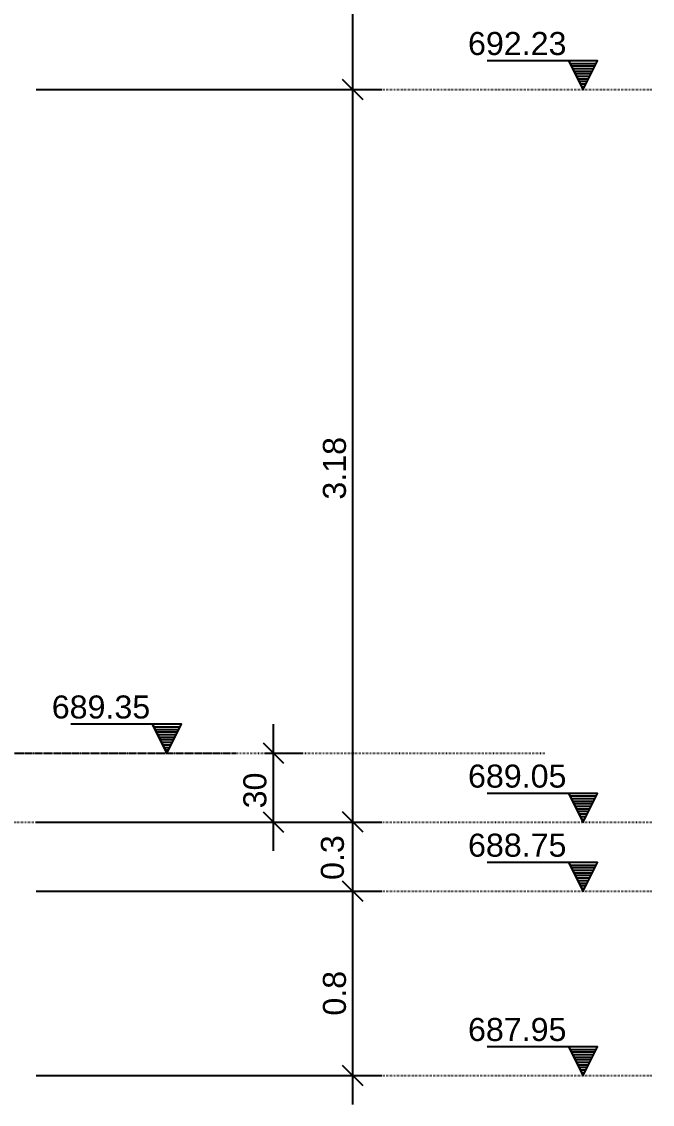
# Model space of a CAD drawing. Extents: x 37185 to 43130, y -8131 to -3926.
# Drawn here: x 39828 to 40010.5, y -7697.6 to -7384.3 of the extents above; entities that cross this region are included whole.
import ezdxf

# ---------------------------------------------------------------- set-up
doc = ezdxf.new("R2010")
doc.units = 0
doc.header["$MEASUREMENT"] = 0
doc.linetypes.add('ESTILO_TQS_0002', pattern=[0.4, 0.1, -0.3])
for name, color, linetype in [('36', 253, 'CONTINUOUS'), ('67', 7, 'CONTINUOUS'), ('75', 9, 'CONTINUOUS'), ('79', 12, 'CONTINUOUS')]:
    doc.layers.add(name, color=color, linetype=linetype)
doc.styles.add('TQS_ARIAL', font='arial.ttf')

msp = doc.modelspace()

# ---------------------------------------------------------------- linework, layer by layer
at = {"layer": '36', "linetype": 'Continuous'}
for p, q in [((39994.65, -7680.95), (39962.65, -7680.95)), ((39990.49, -7689.29), (39986.32, -7680.95)), ((39986.69, -7681.7), (39994.28, -7681.7)), ((39987.06, -7682.44), (39993.91, -7682.44)), ((39990.49, -7689.29), (39994.65, -7680.95)), ((39987.43, -7683.18), (39993.54, -7683.18)), ((39987.8, -7683.93), (39993.17, -7683.93)), ((39988.18, -7684.67), (39992.79, -7684.67)), ((39988.55, -7685.41), (39992.42, -7685.41)), ((39988.92, -7686.16), (39992.05, -7686.16)), ((39989.29, -7686.9), (39991.68, -7686.9)), ((39989.66, -7687.64), (39991.31, -7687.64)), ((39990.03, -7688.39), (39990.94, -7688.39))]:
    msp.add_line(p, q, dxfattribs=at)
at = {"layer": '67', "linetype": 'ESTILO_TQS_0002'}
for p, q in [((39923.82, -7403.95), (40010.49, -7403.95)), ((37622.47, -7595.96), (39979.65, -7595.96)), ((37628.25, -7595.96), (39890.03, -7595.96)), ((37628.25, -7615.96), (40010.49, -7615.96)), ((39923.82, -7635.95), (40010.49, -7635.95)), ((39923.82, -7689.29), (40010.49, -7689.29))]:
    msp.add_line(p, q, dxfattribs=at)
at = {"layer": '75', "linetype": 'Continuous'}
for p, q in [((39923.82, -7412.28), (39923.82, -7203.62)), ((39923.82, -7624.29), (39923.82, -7395.62)), ((39994.65, -7395.62), (39962.65, -7395.62)), ((39990.49, -7403.95), (39986.32, -7395.62)), ((39986.69, -7396.36), (39994.28, -7396.36)), ((39987.06, -7397.1), (39993.91, -7397.1)), ((39990.49, -7403.95), (39994.65, -7395.62)), ((39987.43, -7397.85), (39993.54, -7397.85)), ((39987.8, -7398.59), (39993.17, -7398.59)), ((39988.18, -7399.33), (39992.79, -7399.33)), ((39988.55, -7400.08), (39992.42, -7400.08)), ((39926.76, -7406.9), (39920.87, -7401.01)), ((39926.76, -7406.9), (39920.87, -7401.01)), ((39988.92, -7400.82), (39992.05, -7400.82)), ((39989.29, -7401.56), (39991.68, -7401.56)), ((39989.66, -7402.31), (39991.31, -7402.31)), ((39990.03, -7403.05), (39990.94, -7403.05)), ((39832.15, -7403.95), (39932.15, -7403.95)), ((39832.15, -7403.95), (39932.15, -7403.95)), ((39874.2, -7587.62), (39842.2, -7587.62)), ((39870.03, -7595.96), (39865.87, -7587.62)), ((39866.24, -7588.36), (39873.83, -7588.36)), ((39870.03, -7595.96), (39874.2, -7587.62)), ((39900.79, -7587.62), (39900.79, -7624.29)), ((39866.61, -7589.11), (39873.46, -7589.11)), ((39866.98, -7589.85), (39873.09, -7589.85)), ((39867.35, -7590.59), (39872.72, -7590.59)), ((39867.73, -7591.34), (39872.34, -7591.34)), ((39868.1, -7592.08), (39871.97, -7592.08)), ((39868.47, -7592.82), (39871.6, -7592.82)), ((39868.84, -7593.57), (39871.23, -7593.57)), ((39869.21, -7594.31), (39870.86, -7594.31)), ((39897.84, -7593.01), (39903.73, -7598.9)), ((39869.58, -7595.05), (39870.49, -7595.05)), ((39890.03, -7595.96), (39890.03, -7595.96)), ((39898.37, -7595.96), (39909.12, -7595.96)), ((39923.82, -7644.29), (39923.82, -7607.62)), ((39994.65, -7607.62), (39962.65, -7607.62)), ((39990.49, -7615.96), (39986.32, -7607.62)), ((39986.69, -7608.36), (39994.28, -7608.36)), ((39987.06, -7609.11), (39993.91, -7609.11)), ((39987.43, -7609.85), (39993.54, -7609.85)), ((39987.8, -7610.59), (39993.17, -7610.59)), ((39990.49, -7615.96), (39994.65, -7607.62)), ((39897.84, -7613.01), (39903.73, -7618.9)), ((39926.76, -7618.9), (39920.87, -7613.01)), ((39926.76, -7618.9), (39920.87, -7613.01)), ((39988.18, -7611.34), (39992.79, -7611.34)), ((39988.55, -7612.08), (39992.42, -7612.08)), ((39988.92, -7612.82), (39992.05, -7612.82)), ((39989.29, -7613.57), (39991.68, -7613.57)), ((39832.15, -7615.96), (39932.15, -7615.96)), ((39832.15, -7615.96), (39932.15, -7615.96)), ((39882.15, -7615.96), (39882.15, -7615.96)), ((39890.49, -7615.96), (39909.12, -7615.96)), ((39989.66, -7614.31), (39991.31, -7614.31)), ((39990.03, -7615.05), (39990.94, -7615.05)), ((39923.82, -7697.62), (39923.82, -7627.62)), ((39994.65, -7627.62), (39962.65, -7627.62)), ((39990.49, -7635.95), (39986.32, -7627.62)), ((39986.69, -7628.36), (39994.28, -7628.36)), ((39987.06, -7629.11), (39993.91, -7629.11)), ((39990.49, -7635.95), (39994.65, -7627.62)), ((39987.43, -7629.85), (39993.54, -7629.85)), ((39987.8, -7630.59), (39993.17, -7630.59)), ((39988.18, -7631.34), (39992.79, -7631.34)), ((39988.55, -7632.08), (39992.42, -7632.08)), ((39926.76, -7638.9), (39920.87, -7633.01)), ((39926.76, -7638.9), (39920.87, -7633.01)), ((39988.92, -7632.82), (39992.05, -7632.82)), ((39989.29, -7633.57), (39991.68, -7633.57)), ((39989.66, -7634.31), (39991.31, -7634.31)), ((39990.03, -7635.05), (39990.94, -7635.05)), ((39832.15, -7635.95), (39932.15, -7635.95)), ((39832.15, -7635.95), (39932.15, -7635.95)), ((39926.76, -7692.23), (39920.87, -7686.34)), ((39832.15, -7689.29), (39932.15, -7689.29))]:
    msp.add_line(p, q, dxfattribs=at)
at = {"layer": '79', "linetype": 'Continuous'}
for points in [[(39986.32, -7395.62), (39990.49, -7403.95), (39994.65, -7395.62), (39986.32, -7395.62)], [(39865.87, -7587.62), (39870.03, -7595.96), (39874.2, -7587.62), (39865.87, -7587.62)], [(39986.32, -7607.62), (39990.49, -7615.96), (39994.65, -7607.62), (39986.32, -7607.62)], [(39986.32, -7627.62), (39990.49, -7635.95), (39994.65, -7627.62), (39986.32, -7627.62)], [(39986.32, -7680.95), (39990.49, -7689.29), (39994.65, -7680.95), (39986.32, -7680.95)]]:
    msp.add_lwpolyline(points, dxfattribs=at)

# ---------------------------------------------------------------- texts
at = {"layer": '75', "linetype": 'Continuous', "style": 'TQS_ARIAL'}
for s, p in [('692.23', (39957.15, -7393.95)), ('689.35', (39836.7, -7585.96)), ('689.05', (39957.15, -7605.96)), ('688.75', (39957.15, -7625.95)), ('687.95', (39957.15, -7679.29))]:
    msp.add_text(s, height=6.667, dxfattribs=at).set_placement(p)
for s, p in [('3.18', (39921.82, -7522.62)), ('30', (39898.79, -7611.96)), ('0.3', (39921.23, -7632.69)), ('0.8', (39921.82, -7671.95))]:
    msp.add_text(s, height=6.667, rotation=90, dxfattribs=at).set_placement(p)

doc.saveas('drawing.dxf')
